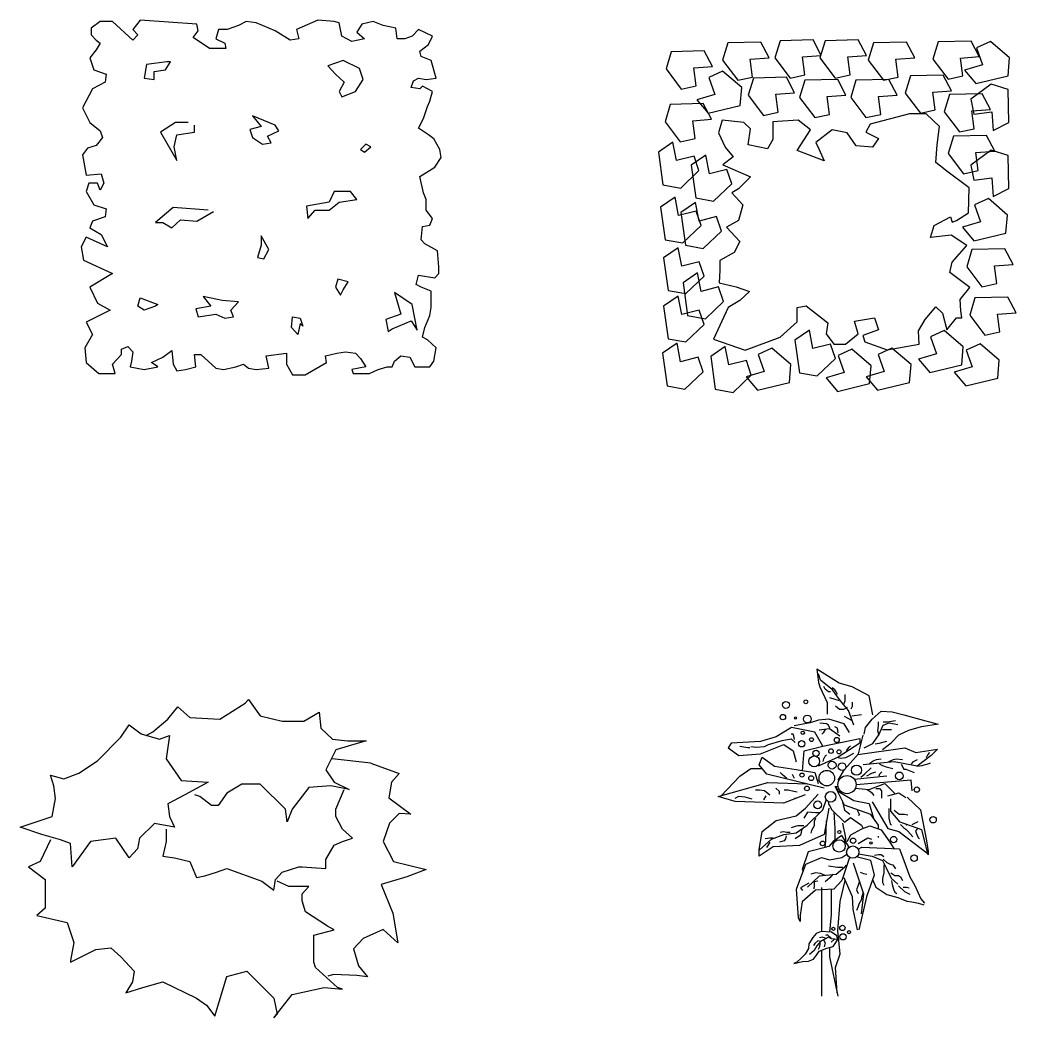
# Model space of a CAD drawing. Header units: inches. Extents: x -1929 to -273, y 675 to 1373.
# Drawn here: x -1875.1 to -1778, y 1273.7 to 1370.2 of the extents above; entities that cross this region are included whole.
import ezdxf

# ---------------------------------------------------------------- set-up
doc = ezdxf.new("R2010")
doc.units = ezdxf.units.IN
doc.header["$MEASUREMENT"] = 0

# ---------------------------------------------------------------- blocks, each defined once
blk = doc.blocks.new('SHRUB-01')
for p, q in [((-15.192, 17.066), (-16.044, 16.413)), ((-13.977, 17.066), (-15.192, 17.066)), ((-12.03, 15.24), (-13.977, 17.066)), ((-11.298, 17.195), (-12.03, 16.282)), ((-5.82, 16.803), (-11.298, 17.195)), ((-5.7, 16.153), (-5.82, 16.803)), ((-1.806, 16.674), (-2.901, 16.282)), ((-1.074, 17.066), (-1.806, 16.674)), ((-0.102, 16.934), (-1.074, 17.066)), ((1.725, 16.153), (-0.102, 16.934)), ((5.862, 17.195), (3.795, 16.282)), ((7.446, 17.066), (5.862, 17.195)), ((7.932, 16.934), (7.446, 17.066)), ((8.175, 15.629), (7.932, 16.934)), ((10.122, 16.803), (9.636, 16.021)), ((11.22, 17.066), (10.122, 16.803)), ((12.192, 16.674), (11.22, 17.066)), ((13.41, 16.413), (12.192, 16.674)), ((-16.044, 16.413), (-16.044, 15.761)), ((-16.044, 15.761), (-15.558, 15.24)), ((-12.03, 16.282), (-11.541, 15.761)), ((-11.541, 15.761), (-12.03, 15.24)), ((-6.186, 15.501), (-5.7, 16.153)), ((-3.753, 16.282), (-3.996, 15.369)), ((-2.901, 16.282), (-3.753, 16.282)), ((3.186, 15.24), (1.725, 16.153)), ((3.795, 16.282), (4.038, 15.369)), ((9.15, 15.109), (8.175, 15.629)), ((9.636, 16.021), (10.368, 15.369)), ((13.53, 15.369), (13.41, 16.413)), ((14.991, 15.629), (14.262, 15.369)), ((15.6, 16.282), (14.991, 15.629)), ((16.938, 15.629), (15.6, 16.282)), ((16.575, 14.848), (16.938, 15.629)), ((-15.558, 15.24), (-15.192, 14.977)), ((-15.192, 14.977), (-15.558, 14.327)), ((-4.605, 14.456), (-6.186, 15.501)), ((-3.996, 15.369), (-3.144, 14.977)), ((-3.144, 14.977), (-3.021, 14.456)), ((4.038, 15.369), (3.186, 15.24)), ((10.368, 15.369), (9.15, 15.109)), ((14.262, 15.369), (13.53, 15.369)), ((15.723, 14.196), (16.575, 14.848)), ((-15.558, 14.327), (-16.167, 13.543)), ((-3.021, 14.456), (-4.605, 14.456)), ((15.843, 13.675), (15.723, 14.196)), ((16.818, 13.283), (15.843, 13.675)), ((-16.167, 13.543), (-15.801, 12.37)), ((-10.689, 12.891), (-10.932, 11.589)), ((-8.742, 13.151), (-10.689, 12.891)), ((-8.865, 12.37), (-8.376, 13.151)), ((-8.376, 13.151), (-8.742, 13.151)), ((8.298, 13.283), (6.837, 12.762)), ((6.837, 12.762), (7.566, 11.978)), ((9.879, 12.502), (8.298, 13.283)), ((17.304, 11.589), (16.818, 13.283)), ((-15.801, 12.37), (-14.586, 11.978)), ((-14.586, 11.978), (-14.706, 11.197)), ((-9.96, 12.238), (-8.865, 12.37)), ((-9.96, 11.457), (-9.96, 12.238)), ((7.566, 11.978), (8.418, 11.197)), ((10.245, 11.457), (9.879, 12.502)), ((-14.706, 11.197), (-15.924, 10.544)), ((-10.932, 11.589), (-9.96, 11.457)), ((8.418, 11.197), (7.932, 10.284)), ((9.516, 10.284), (10.245, 11.457)), ((14.871, 10.676), (15.114, 11.325)), ((15.114, 11.325), (15.6, 11.589)), ((15.6, 11.589), (16.332, 11.457)), ((15.966, 10.805), (15.723, 10.544)), ((16.938, 10.284), (15.966, 10.805)), ((16.332, 11.457), (17.304, 11.589)), ((-15.924, 10.544), (-16.896, 8.719)), ((7.932, 10.284), (8.175, 9.763)), ((8.175, 9.763), (9.516, 10.284)), ((15.723, 10.544), (14.871, 10.676)), ((16.695, 9.371), (16.938, 10.284)), ((16.086, 7.674), (16.452, 8.85)), ((16.452, 8.85), (16.695, 9.371)), ((-16.896, 8.719), (-16.167, 7.285)), ((1.725, 7.024), (-0.465, 7.937)), ((-0.465, 7.937), (0.387, 6.893)), ((-16.167, 7.285), (-15.192, 6.501)), ((-7.89, 7.285), (-9.351, 6.372)), ((-6.672, 7.285), (-7.89, 7.285)), ((-6.066, 6.372), (-6.066, 7.024)), ((0.387, 6.893), (-0.708, 6.632)), ((2.091, 6.501), (1.725, 7.024)), ((15.6, 6.761), (16.086, 7.674)), ((-14.949, 5.848), (-15.558, 5.067)), ((-15.192, 6.501), (-14.949, 5.848)), ((-9.351, 6.372), (-7.77, 3.633)), ((-8.013, 4.935), (-7.77, 6.112)), ((-7.77, 6.112), (-6.066, 6.372)), ((-0.708, 6.632), (-0.465, 5.848)), ((-0.465, 5.848), (0.507, 5.199)), ((0.996, 5.98), (2.091, 6.501)), ((1.359, 5.327), (0.996, 5.98)), ((16.575, 6.112), (15.6, 6.761)), ((17.061, 5.72), (16.575, 6.112)), ((-15.558, 5.067), (-16.41, 4.807)), ((-7.77, 3.633), (-8.013, 4.935)), ((0.507, 5.199), (1.359, 5.327)), ((10.488, 5.199), (10.002, 4.675)), ((10.368, 4.415), (10.974, 4.935)), ((10.974, 4.935), (10.488, 5.199)), ((17.67, 4.675), (17.061, 5.72)), ((-16.41, 4.807), (-16.896, 4.154)), ((-16.896, 4.154), (-16.533, 2.197)), ((10.002, 4.675), (10.368, 4.415)), ((17.184, 2.981), (17.79, 3.894)), ((17.79, 3.894), (17.67, 4.675)), ((15.723, 2.068), (17.184, 2.981)), ((-16.533, 2.197), (-15.072, 2.328)), ((-15.072, 2.328), (-14.829, 1.416)), ((16.086, 0.503), (15.723, 2.068)), ((-16.29, 1.416), (-16.533, 0.634)), ((-15.438, 1.416), (-16.29, 1.416)), ((-15.192, 0.763), (-15.438, 1.416)), ((-14.829, 1.416), (-15.192, 0.763)), ((-16.533, 0.634), (-15.801, -0.671)), ((7.446, 0.634), (6.96, -0.41)), ((9.027, 0.634), (7.446, 0.634)), ((9.636, -0.15), (9.027, 0.634)), ((16.332, -0.15), (16.086, 0.503)), ((-15.801, -0.671), (-14.586, -1.063)), ((-8.133, -0.931), (-9.837, -2.365)), ((-4.725, -1.191), (-8.133, -0.931)), ((6.96, -0.41), (4.767, -0.802)), ((4.767, -0.802), (4.89, -1.975)), ((6.96, -1.191), (7.932, -0.41)), ((7.932, -0.41), (9.636, -0.15)), ((16.332, -1.191), (16.332, -0.15)), ((-14.706, -1.844), (-15.924, -2.236)), ((-14.586, -1.063), (-14.706, -1.844)), ((-5.82, -2.236), (-4.239, -1.323)), ((4.89, -1.975), (5.619, -1.191)), ((5.619, -1.191), (6.96, -1.191)), ((16.938, -1.975), (16.332, -1.191)), ((-15.924, -2.236), (-16.167, -2.888)), ((-16.167, -2.888), (-15.072, -3.541)), ((-9.837, -2.365), (-9.108, -2.365)), ((-9.108, -2.365), (-8.256, -2.888)), ((-8.256, -2.888), (-7.404, -2.104)), ((-7.404, -2.104), (-5.82, -2.236)), ((15.843, -4.062), (15.966, -2.757)), ((15.966, -2.757), (16.695, -2.628)), ((16.695, -2.628), (16.938, -1.975)), ((-16.533, -3.801), (-17.019, -4.714)), ((-14.463, -4.714), (-16.533, -3.801)), ((-15.072, -3.541), (-14.463, -4.714)), ((1.116, -4.974), (0.387, -3.67)), ((0.387, -3.67), (0.387, -4.582)), ((-17.019, -4.714), (-16.776, -6.016)), ((0.387, -4.582), (0.021, -5.756)), ((16.209, -4.454), (15.843, -4.062)), ((17.427, -5.103), (16.209, -4.454)), ((0.021, -5.756), (0.63, -5.887)), ((0.63, -5.887), (1.116, -4.974)), ((17.547, -6.669), (17.427, -5.103)), ((-16.776, -6.016), (-13.977, -7.321)), ((17.547, -7.321), (17.547, -6.669)), ((-13.977, -7.321), (-16.167, -8.626)), ((15.357, -8.365), (15.6, -7.453)), ((15.6, -7.453), (17.184, -7.713)), ((17.184, -7.713), (17.547, -7.321)), ((-16.167, -8.626), (-15.438, -10.191)), ((7.812, -7.842), (7.566, -8.626)), ((7.566, -8.626), (8.055, -9.407)), ((8.784, -8.105), (7.812, -7.842)), ((8.298, -8.886), (8.784, -8.105)), ((15.843, -8.626), (15.357, -8.365)), ((16.818, -9.018), (15.843, -8.626)), ((-11.541, -10.452), (-11.298, -9.668)), ((-11.298, -9.668), (-9.594, -10.32)), ((-3.387, -9.931), (-5.214, -9.539)), ((-5.214, -9.539), (-4.482, -10.452)), ((8.055, -9.407), (8.298, -8.886)), ((14.991, -10.32), (13.287, -9.147)), ((13.287, -9.147), (13.896, -11.233)), ((16.818, -10.58), (16.818, -9.018)), ((-15.438, -10.191), (-14.22, -10.844)), ((-10.932, -10.844), (-11.541, -10.452)), ((-9.837, -10.452), (-10.932, -10.844)), ((-9.594, -10.32), (-9.837, -10.452)), ((-4.482, -10.452), (-5.943, -10.712)), ((-1.806, -10.06), (-3.387, -9.931)), ((-2.535, -10.844), (-1.806, -10.06)), ((15.48, -12.798), (14.991, -10.32)), ((16.695, -11.364), (16.818, -10.58)), ((-14.22, -10.844), (-16.533, -12.017)), ((-5.943, -10.712), (-5.7, -11.493)), ((-5.7, -11.493), (-3.996, -11.233)), ((-3.996, -11.233), (-3.144, -11.625)), ((-3.144, -11.625), (-2.292, -11.493)), ((-2.292, -11.493), (-2.535, -10.844)), ((3.306, -12.538), (3.429, -11.493)), ((3.429, -11.493), (4.158, -11.625)), ((4.158, -11.625), (4.404, -12.406)), ((13.896, -11.233), (12.435, -11.757)), ((16.209, -12.538), (16.695, -11.364)), ((-16.533, -12.017), (-15.924, -13.19)), ((3.915, -13.19), (3.306, -12.538)), ((4.158, -12.146), (3.915, -13.19)), ((4.404, -12.406), (4.158, -12.146)), ((12.435, -11.757), (12.678, -12.93)), ((13.044, -12.669), (14.871, -11.885)), ((14.871, -11.885), (15.48, -12.798)), ((15.966, -13.451), (16.209, -12.538)), ((-15.924, -13.19), (-16.653, -14.495)), ((12.678, -12.93), (13.044, -12.669)), ((16.452, -13.711), (15.966, -13.451)), ((-16.653, -14.495), (-16.533, -15.929)), ((-13.125, -14.624), (-12.516, -14.363)), ((-12.516, -14.363), (-12.03, -14.884)), ((17.304, -14.495), (16.452, -13.711)), ((17.061, -15.797), (17.304, -14.495)), ((-13.977, -16.058), (-13.125, -15.145)), ((-13.125, -15.145), (-13.125, -14.624)), ((-12.03, -14.884), (-12.15, -15.797)), ((-10.203, -15.929), (-9.108, -15.408)), ((-9.108, -15.408), (-8.256, -14.756)), ((-8.256, -14.756), (-8.133, -16.058)), ((-5.943, -16.321), (-6.066, -15.145)), ((-6.066, -15.145), (-5.457, -15.145)), ((-5.457, -15.145), (-3.996, -16.45)), ((0.873, -15.276), (2.82, -15.016)), ((1.116, -16.45), (0.873, -15.276)), ((2.82, -15.016), (2.82, -16.058)), ((6.594, -15.276), (7.689, -15.016)), ((6.714, -15.929), (6.594, -15.276)), ((7.689, -15.016), (8.541, -14.884)), ((8.541, -14.884), (9.516, -15.016)), ((9.516, -15.016), (10.002, -15.537)), ((10.002, -15.537), (10.488, -16.321)), ((13.287, -15.797), (13.896, -15.276)), ((13.896, -15.276), (14.748, -15.408)), ((14.748, -15.408), (15.234, -16.321)), ((-16.533, -15.929), (-15.315, -16.97)), ((-13.734, -16.97), (-13.977, -16.058)), ((-12.15, -15.797), (-12.273, -16.321)), ((-12.273, -16.321), (-10.932, -16.581)), ((-10.932, -16.581), (-9.594, -16.321)), ((-9.594, -16.321), (-10.203, -15.929)), ((-8.133, -16.058), (-7.77, -16.71)), ((-6.918, -16.581), (-5.943, -16.321)), ((-3.996, -16.45), (-3.264, -16.581)), ((-3.264, -16.581), (-2.049, -16.321)), ((-2.049, -16.321), (-1.317, -16.058)), ((-1.317, -16.058), (-0.831, -16.45)), ((-0.831, -16.45), (-0.102, -16.581)), ((-0.102, -16.581), (1.116, -16.45)), ((2.82, -16.058), (3.429, -17.102)), ((4.647, -17.102), (6.714, -15.929)), ((10.488, -16.321), (9.15, -16.581)), ((11.706, -16.581), (12.558, -16.321)), ((12.558, -16.321), (13.044, -16.321)), ((13.044, -16.321), (13.287, -15.797)), ((15.234, -16.321), (16.695, -16.321)), ((16.695, -16.321), (17.061, -15.797)), ((-15.315, -16.97), (-13.734, -16.97)), ((-7.77, -16.71), (-6.918, -16.581)), ((3.429, -17.102), (4.647, -17.102)), ((9.15, -16.581), (9.27, -16.97)), ((9.27, -16.97), (10.854, -16.97)), ((10.854, -16.97), (11.706, -16.581))]:
    blk.add_line(p, q)
blk = doc.blocks.new('BRANCHW', base_point=(1.4529, 0.6284))
for p, q in [((1.4788, 0.6962), (1.4098, 0.6347)), ((1.5248, 0.6778), (1.4788, 0.6962)), ((1.4874, 0.6408), (1.5248, 0.6778)), ((1.4098, 0.6347), (1.4299, 0.5884)), ((1.5248, 0.6069), (1.4874, 0.6408)), ((1.4989, 0.573), (1.5248, 0.6069)), ((1.4299, 0.5884), (1.4989, 0.573))]:
    blk.add_line(p, q)
blk = doc.blocks.new('SHRUB-02')
for p, q in [((7.024, 11.08), (3.211, 10.077)), ((8.607, 11.08), (7.024, 11.08)), ((9.902, 9.847), (8.607, 11.08)), ((-11.106, 10.462), (-11.466, 9.229)), ((-9.019, 10.231), (-11.106, 10.462)), ((-8.372, 9.615), (-9.019, 10.231)), ((-3.768, 10.462), (-6.214, 10.308)), ((-6.214, 10.308), (-6.214, 8.612)), ((-2.545, 9.537), (-3.768, 10.462)), ((3.211, 10.077), (2.779, 9.307)), ((9.685, 8.072), (9.902, 9.847)), ((-11.466, 9.229), (-10.819, 7.842)), ((-8.588, 8.072), (-8.372, 9.615)), ((-3.839, 7.533), (-2.545, 9.537)), ((-0.458, 9.537), (-2.041, 8.304)), ((0.981, 9.229), (-0.458, 9.537)), ((1.844, 7.996), (0.981, 9.229)), ((2.779, 9.307), (4.002, 8.69)), ((-10.819, 7.842), (-10.026, 6.917)), ((-6.717, 7.688), (-8.588, 8.072)), ((-6.214, 8.612), (-6.717, 7.688)), ((-2.041, 8.304), (-1.754, 7.688)), ((3.428, 7.842), (1.844, 7.996)), ((4.002, 8.69), (3.428, 7.842)), ((9.542, 6.377), (9.685, 8.072)), ((-10.026, 6.917), (-11.033, 6.146)), ((-1.25, 6.531), (-3.839, 7.533)), ((-1.754, 7.688), (-1.25, 6.531)), ((-11.033, 6.146), (-8.372, 4.99)), ((10.622, 5.53), (9.542, 6.377)), ((-8.372, 4.99), (-9.523, 3.833)), ((12.78, 3.911), (10.622, 5.53)), ((12.707, 1.521), (12.78, 3.911)), ((-9.523, 3.833), (-10.17, 3.448)), ((-10.17, 3.448), (-9.092, 2.292)), ((-9.092, 2.292), (-9.523, 0.75)), ((9.398, 0.288), (10.982, 1.135)), ((10.982, 1.135), (11.125, 0.596)), ((11.556, 0.75), (12.707, 1.521)), ((-9.523, 0.75), (-10.673, 0.134)), ((-10.673, 0.134), (-9.379, -1.255)), ((9.038, -0.869), (9.398, 0.288)), ((11.125, 0.596), (11.556, 0.75)), ((11.053, -0.637), (9.038, -0.869)), ((12.563, -1.639), (11.053, -0.637)), ((-9.379, -1.255), (-9.955, -2.334)), ((11.125, -3.257), (12.563, -1.639)), ((-9.955, -2.334), (-11.322, -3.103)), ((-11.322, -3.103), (-11.322, -4.029)), ((10.909, -4.26), (11.125, -3.257)), ((-11.322, -4.029), (-11.393, -5.262)), ((12.851, -5.725), (10.909, -4.26)), ((-11.393, -5.262), (-9.739, -5.647)), ((-9.739, -5.647), (-8.444, -6.111)), ((11.916, -6.88), (12.851, -5.725)), ((-8.444, -6.111), (-9.379, -6.958)), ((-10.53, -7.652), (-11.947, -10.714)), ((-9.379, -6.958), (-10.53, -7.652)), ((-3.839, -7.652), (-2.976, -7.498)), ((-3.839, -9.039), (-3.839, -7.652)), ((-2.976, -7.498), (-0.89, -9.117)), ((8.535, -8.809), (9.542, -7.574)), ((9.542, -7.574), (10.189, -8.191)), ((11.989, -7.96), (11.916, -6.88)), ((1.7, -8.963), (3.642, -8.653)), ((3.642, -8.653), (4.002, -9.81)), ((10.189, -8.191), (10.622, -9.81)), ((10.622, -9.81), (11.556, -8.653)), ((11.556, -8.653), (12.06, -8.653)), ((12.06, -8.653), (11.989, -7.96)), ((-5.501, -10.502), (-3.839, -9.039)), ((-0.89, -9.117), (-1.034, -10.196)), ((2.06, -10.196), (1.7, -8.963)), ((7.887, -9.888), (8.535, -8.809)), ((-8.874, -11.775), (-5.501, -10.502)), ((-1.034, -10.196), (-0.314, -11.197)), ((0.837, -11.197), (2.06, -10.196)), ((4.002, -9.81), (2.491, -10.35)), ((2.491, -10.35), (2.708, -10.967)), ((7.96, -11.197), (7.887, -9.888)), ((-11.947, -10.714), (-8.874, -11.775)), ((-0.314, -11.197), (0.837, -11.197)), ((2.708, -10.967), (4.866, -11.737)), ((4.866, -11.737), (7.96, -11.197))]:
    blk.add_line(p, q)
at = {"yscale": 34.5, "zscale": 34.5}
for p, xscale, rotation in [((-9.566, 16.808), 34.5, 319.6971468221898), ((-4.508, 17.02), 34.5, 319.6971468221898), ((-0.145, 17.02), 34.5, 319.6971468221898), ((4.517, 16.808), 34.5, 319.6971468221898), ((10.765, 16.915), 34.5, 319.6971468221898), ((-15.022, 15.959), 34.5, 319.6971468221898), ((15.327, 15.64), 34.50000000000006, 151.8056041760112), ((-10.558, 12.772), 34.50000000000006, 151.8056041760112), ((-7.087, 13.408), 34.5, 319.6971468221898), ((-2.127, 13.196), 34.5, 319.6971468221898), ((2.83, 13.196), 34.5, 319.6971468221898), ((8.086, 13.62), 34.5, 319.6971468221898), ((15.425, 12.452), 34.50000000000013, 229.3048302648142), ((-15.12, 10.857), 34.5, 319.6971468221898), ((11.856, 11.813), 34.5, 319.6971468221898), ((12.252, 7.777), 34.5, 319.6971468221898), ((-15.814, 5.331), 34.49999999999996, 56.2938120783532), ((15.425, 6.075), 34.50000000000013, 229.3048302648142), ((-12.639, 4.058), 34.49999999999996, 56.2938120783532), ((-15.616, 0.019), 34.49999999999996, 56.2938120783532), ((15.129, 0.446), 34.50000000000006, 151.8056041760112), ((-13.631, -0.513), 34.49999999999996, 56.2938120783532), ((14.038, -3.169), 34.5, 319.6971468221898), ((-15.318, -4.871), 34.49999999999996, 56.2938120783532), ((-13.433, -7.315), 34.49999999999996, 56.2938120783532), ((14.334, -7.844), 34.5, 319.6971468221898), ((-15.318, -9.546), 34.49999999999996, 56.2938120783532), ((-2.624, -12.839), 34.49999999999996, 56.2938120783532), ((10.863, -12.307), 34.50000000000006, 151.8056041760112), ((-15.418, -14.114), 34.49999999999996, 56.2938120783532), ((-10.756, -14.434), 34.49999999999996, 56.2938120783532), ((-5.799, -14.007), 34.50000000000006, 151.8056041760112), ((1.938, -14.114), 34.50000000000006, 151.8056041760112), ((5.805, -14.007), 34.50000000000006, 151.8056041760112), ((14.334, -13.583), 34.50000000000006, 151.8056041760112)]:
    blk.add_blockref('BRANCHW', p, dxfattribs=dict(at, xscale=xscale, rotation=rotation))
blk = doc.blocks.new('SHRUB-05')
for p, q in [((-5.682, 14.436), (-4.71, 15.653)), ((-4.71, 15.653), (-3.573, 14.611)), ((-0.652, 14.436), (1.785, 16.001)), ((1.785, 16.001), (2.109, 16.352)), ((2.109, 16.352), (3.245, 14.783)), ((-3.573, 14.611), (-0.652, 14.436)), ((3.245, 14.783), (5.358, 14.264)), ((7.467, 14.264), (8.927, 15.134)), ((8.927, 15.134), (9.091, 13.566)), ((-10.228, 12.699), (-9.416, 13.917)), ((-9.416, 13.917), (-8.279, 13.046)), ((-7.143, 13.218), (-5.682, 14.436)), ((5.358, 14.264), (7.467, 14.264)), ((-12.501, 10.436), (-10.228, 12.699)), ((-8.279, 13.046), (-6.494, 12.523)), ((-7.795, 12.871), (-7.143, 13.218)), ((-6.494, 12.523), (-5.522, 12.871)), ((-5.522, 12.871), (-5.846, 10.611)), ((-5.522, 12.871), (-5.522, 12.871)), ((9.091, 13.566), (10.228, 12.523)), ((10.228, 12.523), (11.688, 12.348)), ((13.473, 12.348), (10.552, 11.481)), ((11.688, 12.348), (13.473, 12.348)), ((10.552, 11.481), (9.576, 9.565)), ((-14.289, 9.218), (-12.501, 10.436)), ((-5.846, 10.611), (-5.846, 10.611)), ((-5.846, 10.611), (-4.385, 8.523)), ((13.933, 10.202), (10.195, 10.63)), ((13.933, 10.202), (16.669, 9.201)), ((-16.722, 8), (-17.046, 9.046)), ((-17.046, 9.046), (-15.75, 8.695)), ((-15.75, 8.695), (-14.289, 9.218)), ((9.576, 9.565), (10.388, 8.348)), ((16.669, 9.201), (15.935, 8.342)), ((-16.562, 6.783), (-16.722, 8)), ((-4.385, 8.523), (-1.788, 8.348)), ((-1.788, 8.348), (-4.061, 7.13)), ((1.461, 8.176), (0, 7.306)), ((3.245, 8.176), (1.461, 8.176)), ((5.682, 5.741), (3.245, 8.176)), ((7.955, 7.829), (6.33, 5.741)), ((10.064, 8), (7.955, 7.829)), ((11.849, 7.653), (10.064, 8)), ((10.388, 8.348), (11.849, 7.653)), ((15.935, 8.342), (15.669, 6.841)), ((-4.061, 7.13), (-5.682, 6.264)), ((-2.597, 6.958), (-3.085, 7.13)), ((-1.461, 6.088), (-2.597, 6.958)), ((0, 7.306), (-0.812, 6.088)), ((10.552, 5.741), (11.364, 7.653)), ((15.669, 6.841), (17.804, 5.267)), ((-16.886, 5.046), (-16.562, 6.783)), ((-5.682, 6.264), (-5.522, 5.046)), ((-0.812, 6.088), (-1.461, 6.088)), ((-19.971, 4), (-16.886, 5.046)), ((-5.522, 5.046), (-5.034, 4)), ((5.842, 4.523), (5.682, 5.741)), ((6.33, 5.741), (5.842, 4.523)), ((10.552, 5.046), (10.552, 5.741)), ((11.2, 3.828), (10.552, 5.046)), ((16.669, 5.339), (15.735, 4.408)), ((17.804, 5.267), (16.669, 5.339)), ((-17.859, 3.305), (-19.971, 4)), ((-6.982, 4.348), (-8.443, 2.958)), ((-5.034, 4), (-6.982, 4.348)), ((-5.034, 4), (-5.034, 4)), ((15.735, 4.408), (15.134, 2.621)), ((-16.074, 2.783), (-17.859, 3.305)), ((-10.716, 2.958), (-13.153, 2.611)), ((-9.416, 1.042), (-10.716, 2.958)), ((-10.716, 2.958), (-10.716, 2.958)), ((-8.443, 2.958), (-8.607, 1.912)), ((-5.846, 3.828), (-5.846, 2.611)), ((12.176, 2.958), (11.2, 3.828)), ((11.2, 2.611), (12.176, 2.958)), ((-17.046, 2.783), (-18.022, 0.695)), ((-15.098, 2.435), (-16.074, 2.783)), ((-14.937, 0.176), (-15.098, 2.435)), ((-13.153, 2.611), (-14.937, 0.176)), ((-13.153, 2.611), (-13.153, 2.611)), ((-5.846, 2.611), (-6.17, 1.218)), ((9.576, 0.87), (10.388, 2.26)), ((10.388, 2.26), (11.2, 2.611)), ((15.134, 2.621), (16.136, 0.691)), ((-8.607, 1.912), (-9.416, 1.042)), ((-6.17, 1.218), (-5.034, 1.042)), ((-5.034, 1.042), (-3.573, 0.695)), ((-18.022, 0.695), (-19.159, 0.176)), ((-19.159, 0.176), (-17.534, -1.042)), ((-3.573, 0.695), (-2.925, -0.87)), ((-0.976, -0.347), (0, 0)), ((0, 0), (3.409, -1.218)), ((5.358, -0.347), (6.979, 0.176)), ((6.979, 0.176), (7.303, 0.176)), ((7.303, 0.176), (9.576, 0)), ((9.576, 0), (9.576, 0.87)), ((16.136, 0.691), (19.273, -0.095)), ((-2.925, -0.87), (-2.113, -0.695)), ((-2.113, -0.695), (-0.976, -0.347)), ((4.706, -1.042), (5.358, -0.347)), ((17.404, -0.811), (14.933, -1.527)), ((19.273, -0.095), (17.404, -0.811)), ((-17.534, -1.042), (-17.534, -2.958)), ((3.409, -1.218), (4.546, -2.088)), ((4.546, -2.088), (4.706, -1.042)), ((6.006, -1.741), (4.87, -1.218)), ((6.167, -1.741), (6.006, -1.741)), ((7.955, -1.741), (6.167, -1.741)), ((7.303, -2.435), (7.955, -1.741)), ((14.933, -1.527), (16.068, -4.315)), ((7.303, -3.13), (7.303, -2.435)), ((-17.534, -3.828), (-18.347, -4.523)), ((-17.534, -2.958), (-17.534, -3.828)), ((7.631, -4.176), (7.303, -3.13)), ((-18.347, -4.523), (-15.425, -5.218)), ((9.74, -5.565), (7.631, -4.176)), ((16.068, -4.315), (16.536, -7.176)), ((-15.425, -5.218), (-14.773, -7.13)), ((10.388, -5.912), (9.74, -5.565)), ((8.439, -6.435), (10.388, -5.912)), ((8.439, -9.046), (8.439, -6.435)), ((13.199, -6.747), (12.265, -7.749)), ((15.134, -5.889), (13.199, -6.747)), ((16.536, -7.176), (15.134, -5.889)), ((-14.773, -7.13), (-15.098, -8.871)), ((-12.664, -7.829), (-11.204, -7.653)), ((-11.204, -7.653), (-10.228, -8.523)), ((12.265, -7.749), (12.732, -9.393)), ((-15.098, -9.046), (-12.664, -7.829)), ((-10.228, -8.523), (-8.931, -9.916)), ((-15.098, -8.871), (-15.098, -9.046)), ((8.603, -9.565), (8.439, -9.046)), ((10.712, -11.481), (8.603, -9.565)), ((12.732, -9.393), (13.599, -10.465)), ((-8.931, -9.916), (-9.091, -10.959)), ((-1.136, -14.264), (0, -10.436)), ((0, -10.436), (1.949, -9.916)), ((1.949, -9.916), (4.546, -12.523)), ((10.329, -10.252), (9.794, -10.394)), ((12.597, -10.322), (10.329, -10.252)), ((13.599, -10.465), (12.597, -10.322)), ((-9.091, -10.959), (-9.743, -12.001)), ((-9.743, -12.001), (-8.119, -11.481)), ((-8.119, -11.481), (-6.17, -10.959)), ((-6.17, -10.959), (-6.17, -10.959)), ((-6.17, -10.959), (-2.925, -12.523)), ((6.33, -12.176), (9.416, -11.481)), ((9.416, -11.481), (11.2, -11.653)), ((11.2, -11.653), (10.712, -11.481)), ((-2.925, -12.523), (-1.949, -13.218)), ((4.546, -14.436), (6.33, -12.176)), ((4.546, -12.523), (4.87, -14.088)), ((-1.949, -13.218), (-1.136, -14.264)), ((4.87, -14.088), (4.546, -14.436))]:
    blk.add_line(p, q)
blk = doc.blocks.new('SHRUB-06')
for points in [[(3.473, 26.656), (3.117, 28.506), (1.48, 29.359), (0.199, 29.715), (-1.936, 31.067), (-1.794, 29.786), (-1.652, 29.359), (-0.94, 27.865), (-0.94, 26.727)], [(1.623, 25.66), (1.124, 27.083), (0.484, 27.865), (-0.015, 28.506), (-0.442, 29.075), (-1.581, 30), (-1.794, 30.64)], [(-0.611, 28.884), (-0.809, 28.884), (-1.14, 29.149), (-1.272, 29.413)], [(0.05, 28.62), (-0.082, 28.884), (-0.214, 29.083), (-0.479, 29.281)], [(0.248, 28.025), (-0.677, 28.29)], [(0.645, 27.629), (0.777, 28.025), (0.777, 28.29), (0.777, 28.62)], [(0.975, 27.365), (0.645, 27.167), (0.248, 27.167), (-0.148, 27.497)], [(1.372, 27.233), (1.504, 27.497), (1.504, 27.893)], [(1.195, 24.948), (0.697, 25.802), (-0.798, 26.229), (-1.794, 26.158), (-2.577, 25.873), (-4.143, 25.589)], [(1.438, 26.109), (0.711, 26.506)], [(1.438, 26.572), (2.363, 26.704)], [(2.619, 24.806), (2.761, 25.446), (3.402, 26.229), (4.256, 27.012), (5.324, 26.94), (6.463, 26.656), (7.744, 26.3), (9.666, 25.802)], [(-1.383, 23.63), (-2.132, 24.979), (-4.382, 25.429), (-5.882, 24.53), (-7.382, 24.08), (-10.232, 23.93), (-10.532, 23.48), (-9.482, 22.731), (-7.382, 22.881), (-5.132, 23.78), (-4.232, 23.18), (-3.932, 22.131)], [(0.27, 24.592), (-0.726, 25.304), (-1.723, 25.162)], [(-0.677, 25.383), (-0.809, 25.647), (-1.008, 25.779), (-1.669, 25.845)], [(0.116, 24.92), (0.05, 25.383), (-0.214, 25.515)], [(2.619, 23.454), (3.473, 23.881), (4.043, 24.735), (4.47, 25.66), (5.039, 25.873), (5.893, 25.731)], [(4.082, 24.656), (3.95, 25.118), (4.016, 25.581), (4.016, 25.977)], [(4.399, 23.312), (5.253, 23.952), (5.964, 24.735), (6.961, 25.162), (8.171, 25.517), (9.808, 25.802)], [(4.478, 25.977), (4.875, 25.977), (5.668, 26.109)], [(-8.344, 23.599), (-7.815, 23.533), (-7.022, 23.599), (-6.626, 23.797), (-5.304, 24.193), (-4.445, 24.326), (-4.048, 23.995)], [(-4.114, 24.26), (-4.18, 24.59), (-4.246, 24.788), (-4.445, 24.788)], [(-3.332, 21.231), (-3.182, 23.18), (-1.383, 23.63), (2.217, 24.38), (2.217, 23.93), (0.117, 22.581), (-1.835, 21.693)], [(-1.14, 25.251), (-1.338, 24.92), (-1.47, 24.788)], [(0.117, 20.332), (0.717, 21.381), (2.067, 22.881), (2.517, 24.68)], [(4.412, 25.251), (4.743, 25.251), (5.007, 25.251), (5.271, 25.251)], [(-8.41, 23.467), (-8.609, 23.467), (-9.402, 23.599)], [(0.909, 23.202), (1.174, 23.533), (1.306, 23.665)], [(2.023, 22.831), (6.567, 23.48), (7.617, 23.03), (9.716, 23.33), (9.116, 22.731), (7.767, 21.681), (5.517, 22.131), (2.517, 21.831)], [(3.685, 23.863), (4.082, 23.929), (4.809, 24.127)], [(-1.233, 19.582), (-6.782, 20.932), (-7.532, 21.831), (-7.232, 22.581), (-6.032, 21.681), (-3.932, 21.381), (-2.132, 21.081), (-1.832, 20.032)], [(-1.338, 22.145), (-1.272, 22.41), (-1.14, 22.674), (-1.008, 22.806)], [(0.116, 22.542), (0.38, 22.476), (0.843, 22.542), (1.107, 22.674), (1.636, 22.938)], [(3.156, 21.947), (3.487, 22.211), (3.817, 22.344), (4.28, 22.41)], [(5.007, 22.145), (5.47, 22.344), (5.734, 22.41), (6.329, 22.344)], [(7.188, 21.881), (7.387, 22.145), (7.783, 22.344)], [(8.642, 22.542), (8.775, 22.806), (8.973, 23.004)], [(-11.211, 18.838), (-9.378, 20.722), (-8.328, 21.472), (-7.227, 21.465)], [(2.297, 20.626), (2.694, 20.956), (3.289, 21.551)], [(4.082, 22.013), (4.148, 21.881), (4.412, 21.749), (4.743, 21.617), (5.404, 21.485)], [(6.197, 21.881), (6.461, 21.419), (6.659, 21.419), (7.453, 21.088)], [(7.717, 21.683), (8.246, 21.749), (8.444, 21.815), (8.907, 21.947), (9.039, 22.013)], [(-4.841, 20.494), (-5.304, 20.89), (-5.502, 21.088)], [(-4.114, 20.494), (-4.312, 20.89)], [(1.66, 20.452), (4.834, 20.759)], [(2.892, 20.758), (3.355, 21.022), (3.751, 21.154)], [(4.082, 20.758), (4.148, 20.956), (4.346, 21.154)], [(-3.079, 18.923), (-5.18, 18.134), (-9.835, 18.275), (-11.478, 18.773), (-6.679, 20.122), (-2.849, 19.975)], [(-5.568, 18.974), (-5.568, 19.238), (-5.899, 19.569)], [(-1.899, 20.266), (-1.708, 20.329)], [(4.017, 15.636), (4.017, 15.984), (3.267, 17.034), (0.717, 17.933), (-0.188, 19.742)], [(-0.188, 19.742), (0.116, 19.714)], [(-0.157, 19.739), (0.117, 19.282), (1.617, 18.383), (3.117, 18.083), (3.517, 16.684)], [(1.773, 19.558), (3.117, 19.432), (4.617, 20.032), (5.617, 19.032)], [(7.268, 19.315), (7.167, 20.332), (1.847, 19.901)], [(3.743, 19.551), (4.123, 19.551), (4.313, 19.297), (4.313, 18.98), (4.313, 18.599)], [(-8.212, 18.512), (-8.873, 18.71), (-9.534, 18.776), (-9.864, 18.578)], [(-6.493, 18.908), (-7.022, 19.304), (-7.485, 19.371), (-7.881, 19.371)], [(-7.517, 13.604), (-7.232, 15.384), (-5.882, 16.434), (-3.932, 16.884), (-3.032, 17.633), (-1.832, 18.983)], [(-6.89, 18.842), (-7.088, 18.446)], [(-3.85, 19.172), (-4.18, 19.238), (-4.709, 19.371), (-5.105, 19.371)], [(-3.949, 18.596), (-4.114, 18.578)], [(2.918, 19.424), (3.298, 19.17), (3.552, 18.853)], [(4.917, 18.833), (5.967, 19.132), (6.649, 18.678)], [(6.77, 18.701), (8.067, 17.483), (8.667, 14.485), (8.816, 13.435), (8.816, 13.135), (8.217, 15.534), (6.117, 16.284), (5.217, 17.333), (5.217, 18.533)], [(-0.783, 17.633), (-1.233, 15.084), (-3.632, 14.035), (-6.182, 13.885), (-7.532, 12.986), (-7.532, 13.585), (-6.332, 14.635), (-5.132, 15.084), (-3.932, 15.234), (-2.882, 15.984), (-1.383, 17.483), (-1.03, 18.422)], [(-0.85, 18.27), (-0.783, 17.933)], [(-0.798, 18.008), (-0.483, 17.483), (0.717, 16.284), (1.317, 16.734), (2.367, 15.984), (2.542, 15.677)], [(0.513, 18.38), (0.711, 17.455), (0.909, 17.322), (1.24, 17.058)], [(3.417, 18.233), (4.917, 15.684), (5.967, 15.384), (8.83, 13.235)], [(5.007, 17.587), (5.007, 17.124), (5.007, 16.662), (5.139, 16.133), (5.271, 16.001)], [(-1.669, 17.19), (-2.065, 17.19), (-2.858, 17.256), (-3.189, 16.662)], [(-2.065, 16.662), (-2.197, 16.331), (-2.197, 15.935), (-2.462, 15.473), (-2.528, 15.208)], [(-0.183, 14.543), (-0.183, 15.684), (-0.283, 17.283)], [(1.967, 17.455), (2.165, 16.992), (2.033, 16.926)], [(5.536, 17.455), (5.999, 17.058), (6.527, 17.058), (6.858, 16.992)], [(-3.189, 15.935), (-3.784, 15.935), (-4.048, 15.869), (-4.445, 15.737)], [(-3.387, 15.605), (-3.519, 15.01), (-4.048, 14.68)], [(-1.127, 13.821), (-1.083, 14.485), (-0.999, 16.408)], [(0.84, 14.394), (0.84, 14.774), (0.555, 16.197)], [(0.982, 14.418), (1.338, 15.058), (2.406, 15.628), (3.188, 15.912), (4.256, 15.556), (5.11, 14.347), (5.491, 13.728)], [(6.131, 16.067), (6.461, 15.737), (6.659, 15.605), (6.858, 15.406), (7.32, 14.878)], [(6.665, 16.088), (6.717, 15.984), (6.756, 16.056)], [(7.254, 16.067), (7.519, 16.199), (7.651, 16.265), (7.849, 16.331)], [(7.783, 15.671), (7.585, 15.406), (7.717, 15.076), (7.849, 14.812), (7.981, 14.68)], [(-6.163, 14.746), (-6.493, 14.746), (-6.956, 14.68)], [(-4.907, 14.944), (-4.973, 14.68), (-5.105, 14.481), (-5.568, 14.349)], [(-4.511, 15.274), (-4.841, 15.274), (-5.172, 15.34), (-5.502, 15.274)], [(1.163, 13.855), (0.484, 14.987), (-0.371, 14.418), (-0.798, 13.92), (-1.124, 13.859)], [(2.05, 14.205), (2.975, 14.774), (3.331, 14.631)], [(4.017, 14.785), (4.017, 14.935)], [(-6.493, 14.349), (-6.692, 14.019), (-6.824, 13.821)], [(-1.011, 13.849), (-2.791, 13.422), (-3.36, 11.714), (-3.257, 11.55)], [(2.051, 13.658), (2.406, 13.849), (6.036, 13.706), (6.463, 12.568), (7.032, 11.003), (7.53, 10.149), (8.1, 8.868), (8.456, 8.441)], [(1.224, 12.869), (0.484, 10.647), (-0.299, 9.793), (-2.079, 9.722), (-3.36, 8.584), (-3.574, 7.303), (-3.574, 6.663), (-3.716, 7.018), (-3.929, 9.793), (-3.004, 12.212), (-1.509, 12.853), (-0.726, 12.639), (0.484, 12.853), (0.967, 13.174)], [(2.133, 5.871), (2.903, 9.179), (3.626, 11.202), (3.265, 12.575), (1.87, 12.923)], [(2.091, 13.205), (3.402, 12.995), (4.399, 12.568), (4.754, 11.857), (5.253, 10.86), (5.893, 10.291)], [(3.619, 13.094), (4.016, 13.16), (4.28, 13.16), (4.544, 12.962)], [(4.478, 12.698), (4.809, 12.367), (5.139, 12.235), (5.404, 12.169), (5.668, 11.773)], [(0.84, 12.114), (0.768, 11.928), (-0.086, 11.216), (-1.723, 11.074), (-2.862, 10.007)], [(0.579, 11.905), (0.05, 11.905), (-0.809, 12.037)], [(1.551, 12.355), (2.562, 9.338), (2.353, 7.419)], [(4.544, 12.169), (4.544, 11.707), (4.544, 11.376), (4.412, 10.848), (4.412, 10.451), (4.544, 10.187)], [(-1.14, 11.112), (-1.602, 11.31), (-2.065, 11.376), (-2.528, 11.244)], [(-0.413, 11.244), (-0.677, 10.914), (-1.14, 10.517)], [(-0.483, 11.182), (-0.483, 11.186)], [(0.668, 10.917), (1.458, 9.107), (1.53, 7.879), (1.964, 5.871)], [(2.231, 11.442), (2.562, 11.31), (2.892, 11.244)], [(3.445, 10.738), (3.758, 10.007), (4.826, 9.295), (5.893, 9.011), (6.747, 8.655), (7.246, 8.584), (7.886, 8.441), (8.385, 8.299)], [(5.205, 11.376), (5.602, 11.112), (5.932, 11.112), (6.131, 10.98), (6.329, 10.65)], [(-2.726, 10.385), (-3.519, 9.923), (-3.321, 9.659)], [(-1.867, 10.583), (-2.197, 10.517), (-2.197, 10.121), (-2.226, 9.848)], [(-1.449, 5.7), (-1.449, 6.757), (-1.449, 9.954)], [(-0.678, 5.651), (-0.535, 7.366), (-0.535, 9.193), (-0.535, 9.75)], [(0.012, -0.212), (-0.132, 2.244), (0.302, 3.544), (0.085, 5.784), (0.302, 8.601), (0.781, 10.657)], [(2.185, 10.577), (2.033, 10.187), (1.901, 9.725), (2.033, 9.394)], [(5.271, 10.65), (5.338, 10.253), (5.47, 9.791), (5.602, 9.526), (5.8, 9.394)], [(5.932, 10.121), (6.527, 9.592), (7.056, 9.328)], [(6.395, 9.989), (6.593, 9.989), (6.726, 9.989), (6.99, 9.923)], [(2.517, 9.471), (2.363, 8.998), (2.363, 8.8), (2.099, 8.337), (2.033, 8.139), (1.901, 7.743)], [(0.067, 4.897), (-0.03, 5.285), (-0.515, 5.64), (-1.517, 5.705), (-2.002, 5.511), (-2.325, 5.123), (-2.713, 4.509), (-2.745, 4.056), (-3.069, 3.507), (-3.457, 3.119), (-3.877, 2.731), (-4.168, 2.602), (-3.327, 2.796), (-2.745, 2.828), (-2.26, 3.022), (-1.969, 3.41), (-1.711, 3.798), (-0.967, 4.089), (-0.385, 4.25), (0.067, 4.929), (-0.515, 4.994), (-0.806, 5.155), (-1.161, 4.961), (-1.549, 4.767), (-1.937, 4.315), (-2.196, 3.863), (-2.648, 3.475)], [(-1.032, 5.026), (-1.42, 5.155), (-1.679, 5.091)], [(-1.291, 4.897), (-1.129, 4.606), (-1.226, 4.218)], [(-0.547, 5.058), (-0.903, 5.382), (-1.097, 5.317)], [(-0.256, 4.961), (-0.547, 4.671)], [(-1.549, 4.735), (-1.84, 4.8), (-2.131, 4.541), (-2.26, 4.347)], [(-1.646, 4.574), (-1.679, 4.218), (-1.808, 3.959)], [(-1.449, -0.542), (-1.449, 1.734), (-1.449, 3.9)], [(0.113, -0.536), (-0.687, 3.256), (-0.687, 4.166)]]:
    blk.add_lwpolyline(points)
for centre, radius in [((-4.934, 27.62), 0.334), ((-3.015, 27.915), 0.184), ((-5.229, 26.44), 0.261), ((-4.011, 26.366), 0.111), ((-2.867, 26.255), 0.371), ((-3.31, 24.927), 0.165), ((-2.461, 24.263), 0.188), ((-0.026, 24.226), 0.247), ((-3.421, 23.858), 0.304), ((-0.58, 23.157), 0.224), ((-2.203, 22.161), 0.522), ((-2.019, 22.936), 0.304), ((0.195, 23.083), 0.199), ((-0.469, 21.792), 0.376), ((0.491, 21.645), 0.371), ((1.893, 21.313), 0.492), ((-3.384, 20.833), 0.199), ((-2.498, 20.538), 0.233), ((-0.985, 20.538), 0.752), ((0.97, 19.911), 0.877), ((6.025, 20.759), 0.371), ((-2.904, 19.542), 0.224), ((7.723, 19.432), 0.258), ((-0.616, 18.731), 0.516), ((-1.871, 17.956), 0.376), ((9.287, 16.518), 0.317), ((0.205, 13.978), 0.595), ((0.232, 15.337), 0.152), ((1.561, 14.489), 0.261), ((5.472, 14.6), 0.304), ((-1.391, 14.231), 0.224), ((1.524, 13.383), 0.595), ((3.295, 14.268), 0.117), ((7.449, 12.796), 0.317), ((-0.35, 5.965), 0.152), ((0.526, 6.054), 0.261), ((0.59, 5.195), 0.304), ((1.17, 5.642), 0.152)]:
    blk.add_circle(centre, radius)

msp = doc.modelspace()

# ---------------------------------------------------------------- block references
for name, p in [('SHRUB-01', (-1852.213, 1352.96)), ('SHRUB-02', (-1796.162, 1350.012)), ('SHRUB-06', (-1796.162, 1276.32)), ('SHRUB-05', (-1855.163, 1288.111))]:
    msp.add_blockref(name, p)

doc.saveas('drawing.dxf')
